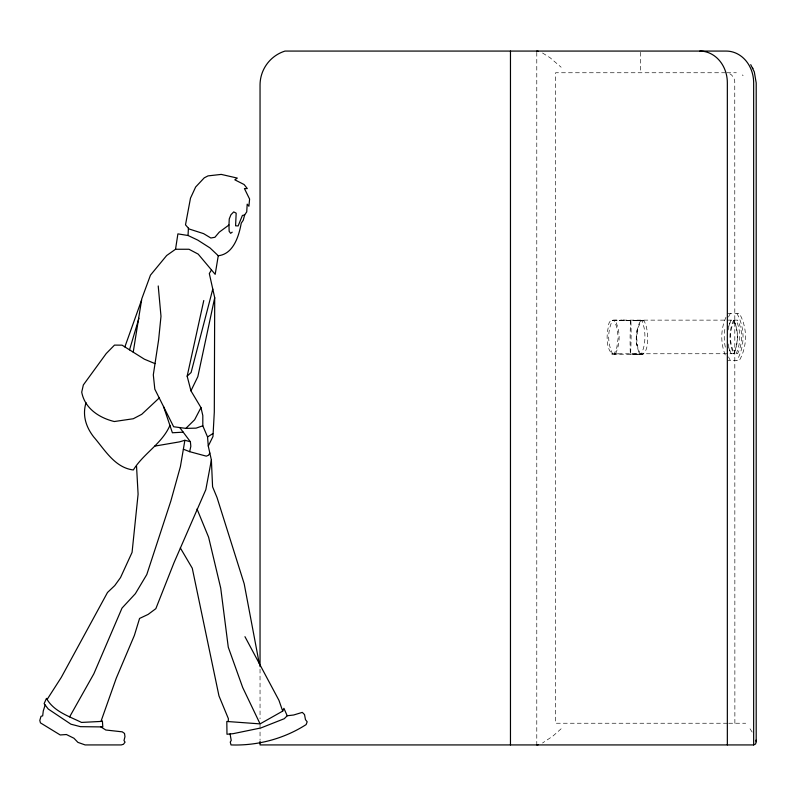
<?xml version="1.0" encoding="UTF-8"?>
<svg xmlns="http://www.w3.org/2000/svg" width="796" height="796" viewBox="0 0 796 796"><rect width="100%" height="100%" fill="white"/><g stroke="black" fill="none" stroke-linecap="round" stroke-linejoin="round"><path stroke-width="0.6" stroke-dasharray="3.98 2.98" d="M630.631 320.44L630.631 320.47A36.009 3.144 -89.5 0 0 630.313 354.041L630.571 354.051A36.009 3.144 -89.5 0 0 630.88 320.48L633.049 320.47M637.337 329.305L637.039 330.469A35.9 33.73 88.3 0 0 636.7 344.35L637.029 345.912M641.208 320.659L635.964 320.499L641.208 320.659L638.372 327.076L636.591 337.365L637.845 347.733L640.352 354.28L639.188 354.329L636.77 344.35A34.029 24.298 -89.9 0 1 637.089 330.469C644.511 297.674 654.342 352.419 641.377 354.429L612.701 354.101C605.985 349.653 606.383 334.3 608.452 326.828C608.413 317.067 616.263 320.907 622.323 320.131L620.462 320.131L624.581 320.131M728.698 326.619A36.009 32.586 -90 0 1 731.086 320.161L731.156 320.131M733.594 320.161L733.613 320.131A35.91 31.094 -90 0 0 733.594 353.732L733.613 353.772M736.131 353.772L736.141 353.732A35.91 31.094 90 0 0 736.141 320.161L736.141 320.161M731.086 320.161L731.106 320.131A35.91 31.094 90 0 0 728.111 330.002M644.113 320.728L612.413 320.499A35.711 32.825 -88.4 0 0 612.681 354.071L615.408 354.021A35.711 32.825 -88.4 0 0 615.139 320.45L613.965 320.3L620.293 320.141M615.388 354.061L614.223 353.941L616.84 347.434L618.273 337.086L616.671 326.768L613.965 320.3M734.628 320.131C729.106 330.459 729.106 343.444 734.628 353.772M643.258 354.349L635.407 354.13L640.263 354.22M561.16 728.758L552.802 736.181L542.504 743.016M611.328 353.961L624.601 353.772M614.223 353.941L620.412 353.782M725.554 72.754L555.558 72.754L555.558 723.236L727.454 723.236M726.758 72.754L736.399 72.754M727.882 313.495L739.394 313.495A42.546 36.845 -90 0 1 739.394 360.399L727.882 360.399M622.989 320.131L737.534 320.131C743.056 330.44 743.066 343.414 737.554 353.732L623.019 353.772M728.688 723.236L745.713 723.236M630.323 354.071L632.691 354.101M632.183 354.091L634.84 354.13M634.312 320.47L637.417 320.519M633.845 354.111L636.86 354.16M638.75 320.549L640.979 320.589M638.034 354.18L640.352 354.28M639.188 354.329L641.377 354.429L643.536 348.031A34.099 24.358 -89.9 0 0 644.024 327.385L642.163 320.808L611.069 320.32M542.504 52.984L550.056 57.71L561.16 67.242M742.29 74.874L743.136 75.739M750.021 728.758L753.324 733.872M728.698 347.285A36.009 32.586 -90 0 0 731.086 353.732L731.156 353.772M734.877 723.236L734.758 81.5A10 8.656 -90 0 0 727.305 72.894M640.561 52.277L640.561 72.754M536.783 52.317L536.783 743.683M260.043 669.128L260.043 718.828M260.043 725.047L260.043 739.952M731.136 353.732A35.91 31.094 90 0 1 728.111 343.892M725.255 354.986A42.546 36.845 -90 0 1 726.052 317.057M736.937 313.495A42.546 36.845 -90 0 1 736.937 360.399M730.34 360.399A42.546 36.845 -90 0 1 728.509 356.837M725.325 347.195A42.546 36.845 -90 0 1 725.325 326.698M728.509 317.057A42.546 36.845 -90 0 1 730.34 313.495M733.683 353.732L733.733 353.732A36.009 32.586 90 0 0 733.733 320.161L733.733 320.161A35.91 31.094 90 0 1 733.683 353.732"/><path stroke-width="1.19" d="M211.477 269.934L209.308 273.545L214.711 297.724L214.303 412.049L212.97 436.516L208.273 446.029L211.388 460.038L212.582 486.794L217.039 497.56L244.183 583.767L259.237 663.426M228.969 224.999L229.248 218.96L230.939 214.741L233.716 211.915L236.173 213.149L235.586 225.805L238.143 225.935L242.382 215.467L244.671 214.9L246.73 211.895L247.188 204.164L248.909 206.264L249.596 199.06L244.442 188.582L247.307 188.582L244.103 184.523L234.82 179.816L237.317 178.085L221.248 174.404L208.025 175.886L204.244 177.846L195.647 187.01L190.493 198.144L185.498 224.83L189.14 228.999L203.557 233.616L210.85 238.004L214.92 237.278L219.238 232.163L228.969 224.999L229.149 231.328L230.631 233.298L232.233 232.173M228.243 721.584L228.382 718.688L218.97 695.903L192.264 568.215L180.334 547.937M244.671 214.9L243.218 220.283L241.238 223.169C238.969 235.895 233.477 254.133 218.263 255.735L209.995 247.914L197.726 240.084L188.045 235.497L188.413 228.163M750.727 64.655L754.31 71.889L756.2 82.913L756.2 741.723L755.593 743.981L753.653 744.927L260.043 744.927L260.043 741.195M86.018 402.716C82.207 415.134 85.888 426.805 93.6 436.815C104.813 449.74 114.674 467.64 133.34 469.978C143.529 453.402 162.125 443.581 169.916 425.432M133.221 352.18L141.768 298.828L150.474 275.137L166.653 255.526L175.538 249.257L188.99 249.257L198.194 254.113L215.189 274.351L218.263 255.735M175.538 249.257L177.896 233.875L188.045 235.497M209.836 453.033L208.472 455.272L206.293 456.148L189.657 451.67L190.831 446.287L190.383 441.74L184.891 440.278L180.403 466.625L170.861 500.992L146.782 574.573L135.37 593.677L122.017 608.084L93.848 673.794L69.62 716.878M211.388 460.038L205.826 489.669L174.006 562.702L155.847 608.661L148.126 614.413L139.569 618.442L134.375 635.427L116.256 678.222L100.963 721.435L81.51 722.43C69.003 716.241 53.471 711.365 46.476 698.351L44.108 703.644L48.258 709.037L70.934 724.201L80.456 726.668L102.803 726.927L102.395 720.887L100.963 721.435M214.711 297.724L197.836 376.647L190.95 390.826L200.97 407.612L202.811 415.552L202.811 425.81L207.547 436.954L208.273 446.029M190.95 390.826L187.159 376.17L203.776 300.53M212.781 289.077L191.1 372.518L187.159 376.17M129.529 349.852L138.932 318.261M45.153 705.007L43.273 710.957L42.676 715.873L41.004 716.291L39.8 720.43L40.447 722.867L60.207 734.957L66.426 734.529L73.938 738.24L77.928 742.379L85.112 744.927L121.241 744.927L123.479 744.26L125.042 742.131L123.997 740.519L124.962 736.688L124.524 733.454L122.285 731.842L105.788 730.002L100.873 726.907M124.863 346.917L141.589 300.042M282.709 711.107L283.923 708.291L287.197 715.763L284.272 718.708L260.879 727.952L233.178 733.663L226.979 734.25L226.81 721.465L260.083 723.882L282.709 711.107L278.958 700.351L244.959 636.681M200.97 407.612L194.642 419.751L185.866 428.377L173.627 426.746L154.822 389.174L153.31 374.856L158.623 339.822L160.991 316.281L158.225 285.953M47.223 699.296L61.262 677.436L107.5 592.483L114.763 585.567L120.524 577.568L132.066 552.384L138.096 494.207L136.524 466.008M159.24 397.96L141.738 414.318L133.27 418.746L114.316 421.532C99.162 417.87 84.724 408.388 81.719 392.159L83.341 384.965L106.236 353.533L114.495 345.106L122.077 345.165L144.374 359.185L155.011 363.613M207.547 436.954L212.761 433.641M202.811 425.81L196.075 428.149L185.866 428.377M184.891 440.278L179.418 441.889L154.742 446.118M536.783 744.927L538.434 744.628M287.197 715.763L293.644 715.007L302.301 712.38L304.52 714.579L305.475 719.654L307.176 721.773L306.132 724.589C283.903 738.837 257.287 745.872 231.019 744.927L230.263 742.091L231.218 740.449L230.074 733.952M183.279 432.168L172.394 432.765L163.488 406.408M536.783 51.073L538.434 51.372M183.369 449.193L189.657 451.67M179.747 427.561L190.383 441.74M260.083 723.882L242.7 687.525L228.273 647.178L220.711 588.075L208.612 537.23L197.01 508.982M752.608 67.899L752.887 68.546M755.981 740.141L756.2 741.723M753.653 744.927L753.653 82.804A31.731 27.482 90 0 0 726.171 51.073L284.998 51.073A35.661 35.661 0 0 0 260.043 85.092L260.043 666.64M727.345 744.927L727.345 82.804A31.731 27.482 90 0 0 699.863 51.073M510.465 51.073L510.465 744.927"/></g></svg>
